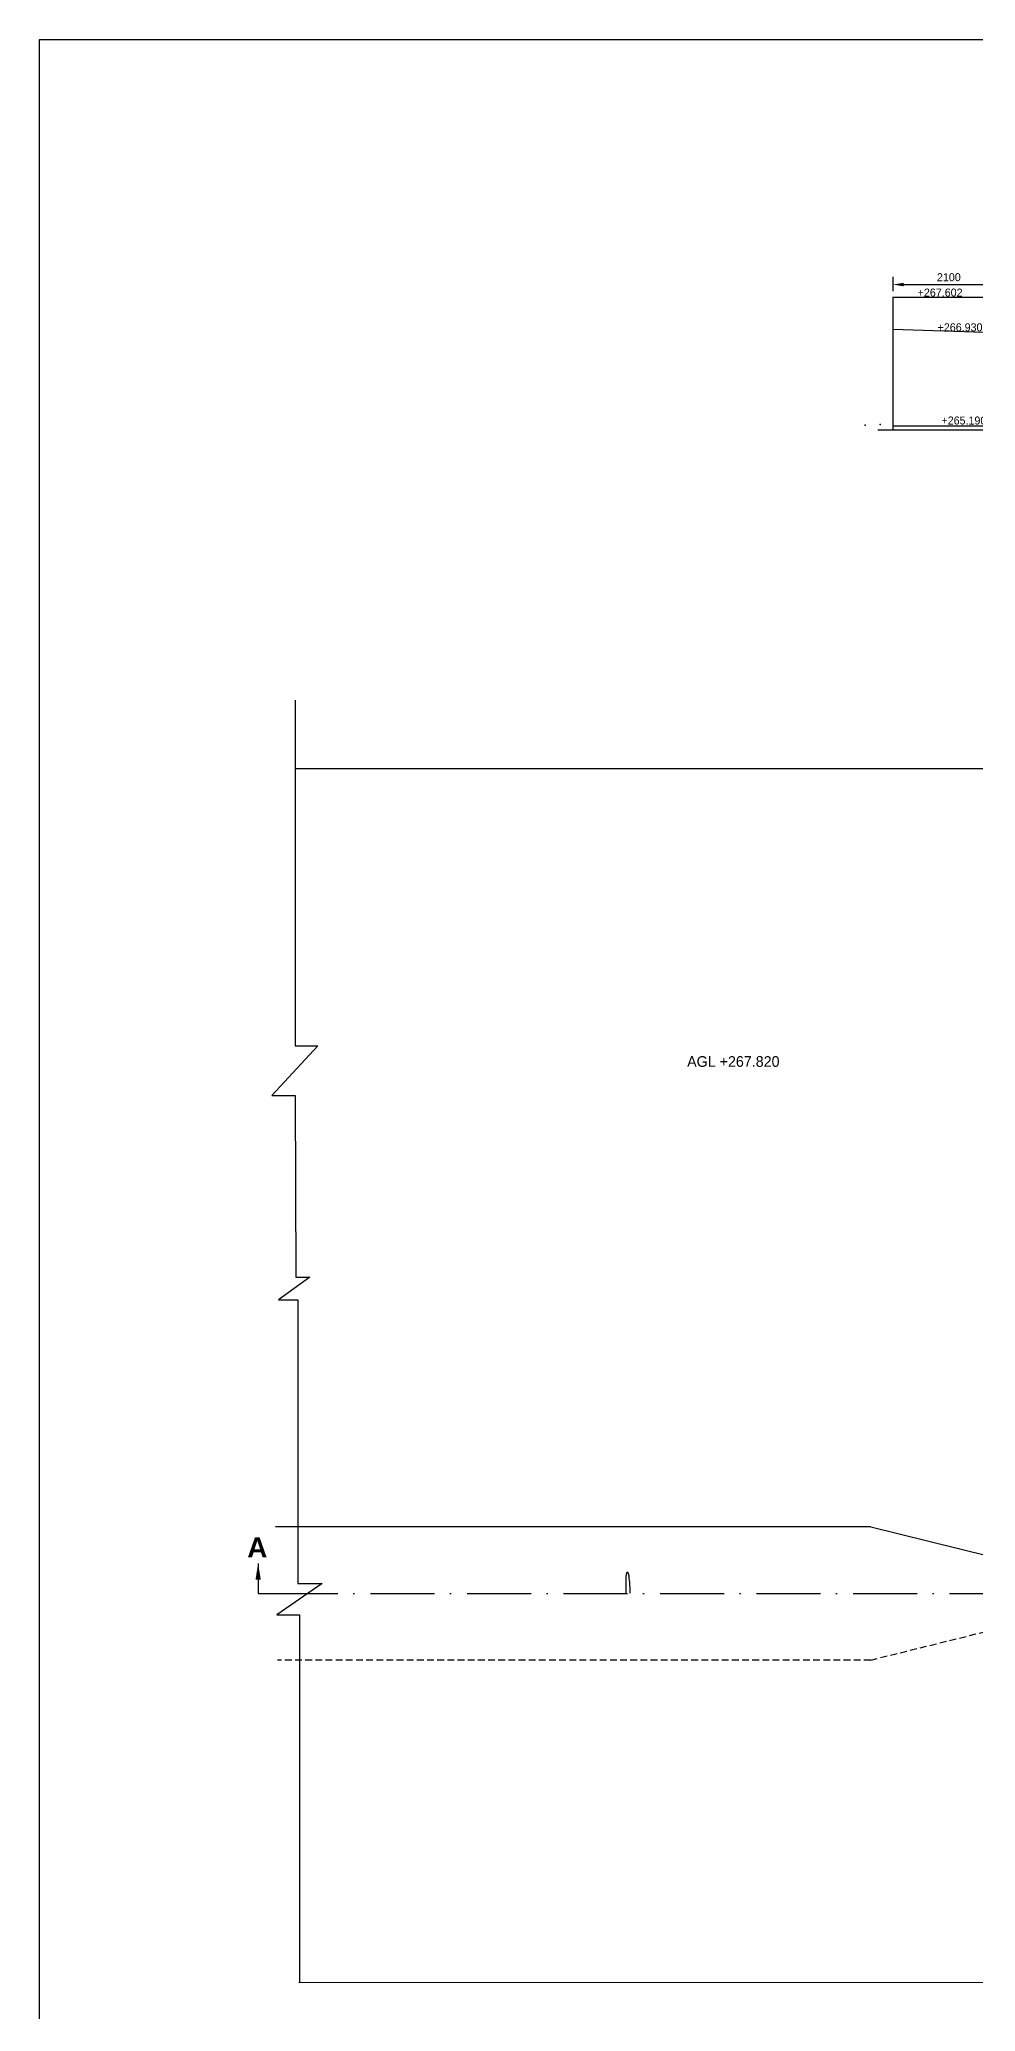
# Model space of a CAD drawing. Header units: millimetres. Extents: x 4622 to 5552, y -368 to 298.
# Drawn here: x 4621.8 to 4797.3, y -72.1 to 297.6 of the extents above; entities that cross this region are included whole.
import ezdxf

# ---------------------------------------------------------------- set-up
doc = ezdxf.new("R2010")
doc.units = ezdxf.units.MM
doc.linetypes.add('ACAD_ISO10W100', pattern=[18, 12, -3, 0, -3])
doc.linetypes.add('DASHED', pattern=[19.05, 12.7, -6.35])
doc.layers.add('BASIC', color=18, linetype='Continuous')
doc.dimstyles.new('ISO-25', dxfattribs={"dimtxt": 2.5, "dimasz": 4, "dimexe": 1.25, "dimexo": 0.625, "dimtad": 1, "dimtih": 1, "dimtoh": 1, "dimtxsty": 'Standard', "dimcen": 2.5, "dimadec": 0, "dimazin": 0, "dimtfac": 1, "dimtmove": 0, "dimatfit": 3, "dimfxl": 1, "dimarcsym": 0})

# ---------------------------------------------------------------- blocks, each defined once
blk = doc.blocks.new('*D84')
at = {"layer": 'BASIC', "color": 0, "lineweight": -2, "transparency": 16777216}
for p, q in [((4781.81, 253.13), (4781.81, 250.42)), ((4783.81, 251.67), (4800.81, 251.67)), ((4802.81, 251.04), (4802.81, 250.42))]:
    blk.add_line(p, q, dxfattribs=at)
at = {"layer": 'BASIC', "color": 0, "transparency": 16777216}
for points in [[(4783.81, 252), (4783.81, 251.34), (4781.81, 251.67)], [(4800.81, 252), (4800.81, 251.34), (4802.81, 251.67)]]:
    blk.add_solid(points, dxfattribs=at)
at = {"layer": 'Defpoints', "color": 0, "transparency": 16777216}
for p in [(4781.81, 253.75), (4802.81, 251.67), (4802.81, 251.67)]:
    blk.add_point(p, dxfattribs=at)
at = {"layer": 'BASIC', "color": 0, "transparency": 16777216, "insert": (4792.31, 253.04), "char_height": 1.5, "attachment_point": 5}
blk.add_mtext('2100', dxfattribs=at)

msp = doc.modelspace()

# ---------------------------------------------------------------- linework, layer by layer
at = {"color": 0}
for p, q in [((4621.77673, -367.96577), (4621.77673, 297.62314)), ((4621.77673, 297.62314), (5552.33293, 297.62314)), ((4669.76051, 173.78597), (4669.76051, 108.97176)), ((4669.76051, 160.94557), (5127.23378, 160.94921)), ((4673.99532, 108.97176), (4665.35781, 99.65226)), ((4669.76051, 108.97176), (4673.99532, 108.97176)), ((4665.35781, 99.65226), (4669.76051, 99.65226)), ((4669.76051, 99.65226), (4669.85316, 65.6075)), ((4672.51267, 65.6075), (4666.58667, 61.33252)), ((4669.85316, 65.6075), (4672.51267, 65.6075)), ((4666.58667, 61.33252), (4670.20811, 61.33252)), ((4670.20811, 61.33252), (4670.20811, 30.74997)), ((4670.20811, 30.74997), (4670.20811, 8.15791)), ((4777.6635, 18.80116), (4710.7635, 18.80116)), ((4674.76609, 8.15791), (4666.31229, 2.312)), ((4670.20811, 8.15791), (4674.76609, 8.15791)), ((4666.31229, 2.312), (4670.53919, 2.312)), ((4670.53919, 2.312), (4670.53919, -66.6153)), ((4670.44654, -66.61516), (5127.91981, -66.61151))]:
    msp.add_line(p, q, dxfattribs=at)
at = {"color": 0, "extrusion": (0, 0, -1)}
msp.add_ellipse((4732.15324, 6.66461), major_axis=(-0.13209, 3.69847), ratio=0.09567386, start_param=4.617107028, end_param=7.949263586, dxfattribs=at)
at = {"color": 0}
for p in [(4776.6109, 225.33467), (4779.44663, 225.43965)]:
    msp.add_point(p, dxfattribs=at)
at = {"layer": 'BASIC', "color": 0}
for p, q in [((4781.81357, 249.31587), (4807.81357, 249.31587)), ((4781.81357, 243.31587), (4802.81357, 242.59587)), ((4781.81357, 243.31587), (4802.81357, 242.59587)), ((4778.97783, 224.44587), (4823.81357, 224.44587)), ((4781.81357, 225.19587), (5004.76, 225.19587)), ((4777.6635, 18.80116), (4666.05804, 18.80116)), ((4777.6635, 18.80116), (4807.82774, 11.29904))]:
    msp.add_line(p, q, dxfattribs=at)
at = {"layer": 'BASIC', "color": 2}
msp.add_line((4781.81357, 249.31587), (4781.81357, 224.44587), dxfattribs=at)
at = {"layer": 'BASIC', "color": 0, "linetype": 'ACAD_ISO10W100'}
msp.add_line((4665.75618, 6.30005), (5132.42238, 6.29996), dxfattribs=at)
at = {"layer": 'BASIC', "color": 0, "linetype": 'DASHED', "ltscale": 0.1}
for q in [(4807.82777, 1.29903), (4666.38912, -6.19884)]:
    msp.add_line((4777.6635, -6.19884), q, dxfattribs=at)

# ---------------------------------------------------------------- texts
at = {"color": 0}
for s, insert, char_height, width, attachment_point in [('+267.602 ', (4786.45804, 250.9197), 1.5, 40.8919, 1), ('+266.930(M.F..L)', (4790.19521, 244.40395), 1.5, 40.8919, 1), ('+265.190 (D.B.L.)', (4790.91907, 226.93529), 1.5, 40.8919, 1), ('AGL +267.820', (4760.55668, 107.01781), 2, 32.477051, 3), ('{\\fArial|b1|i0|c0|p34;A}', (4660.74034, 16.78361), 3.75, 5.378143, 1)]:
    msp.add_mtext(s, dxfattribs=dict(at, insert=insert, char_height=char_height, width=width, attachment_point=attachment_point))

# ---------------------------------------------------------------- dimensions: what is measured, and where the dimension line sits
at = {"layer": 'BASIC', "color": 0}
dim = msp.add_linear_dim(base=(4802.81357, 251.66934), p1=(4781.81357, 253.75262), p2=(4802.81357, 251.66934), text='2100', dimstyle='ISO-25', override={"dimtxt": 1.5, "dimasz": 2, "dimlfac": 100, "dimtmove": 2}, dxfattribs=at)
dim.commit()
dim.dimension.update_dxf_attribs({"geometry": '*D84', "text_midpoint": (4792.31357, 253.04434)})

# ---------------------------------------------------------------- leaders
at = {"color": 0}
msp.add_leader([(4662.78819, 11.90471), (4662.78819, 6.30005), (4665.75618, 6.30005)], dimstyle='ISO-25', override={"dimasz": 3, "dimjust": 2}, dxfattribs=at)

doc.saveas('drawing.dxf')
